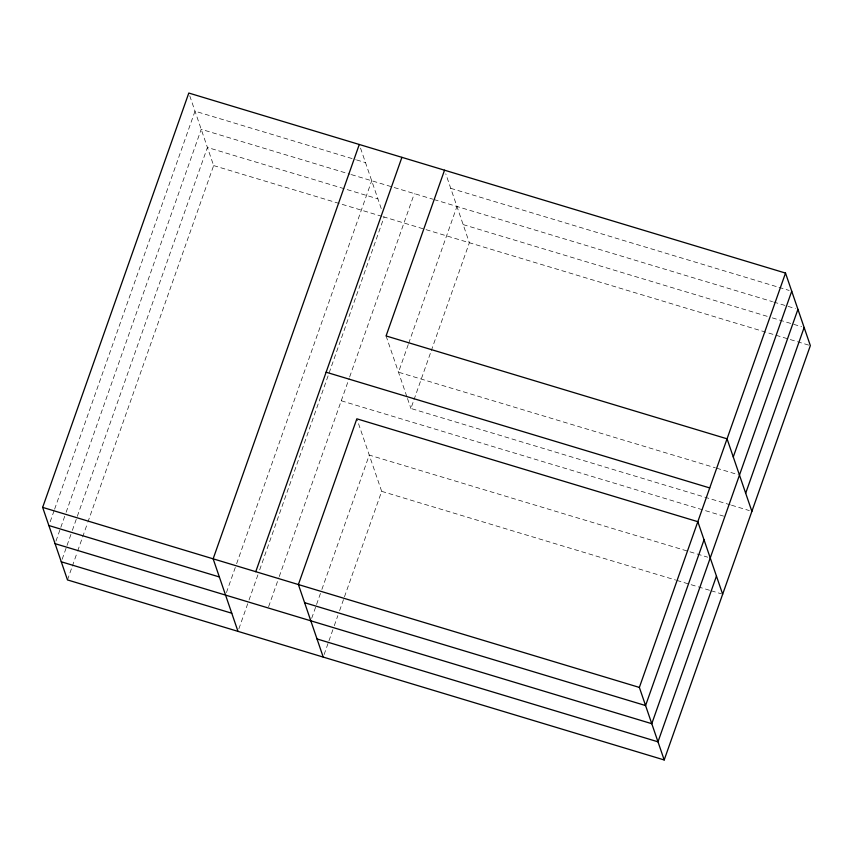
<?xml version="1.0" encoding="UTF-8"?>
<svg xmlns="http://www.w3.org/2000/svg" width="853" height="853" viewBox="0 0 853 853"><rect width="100%" height="100%" fill="white"/><g stroke="black" fill="none" stroke-linecap="round" stroke-linejoin="round"><path stroke-width="0.64" stroke-dasharray="4.26 3.2" d="M50.188 521.759L54.176 510.457M54.613 509.198L195.006 111.178L355.317 159.543M55.957 541.143L60.382 528.593M60.819 527.335L65.692 513.517M66.139 512.269L201.212 129.304L350.071 174.225M62.162 559.28L66.587 546.72M67.035 545.462L71.908 531.654M72.345 530.395L207.418 147.441L377.911 198.877M67.483 579.923L71.908 567.362M72.356 566.115L77.228 552.296M77.666 551.038L87.411 523.422M87.859 522.164L213.634 165.578L188.801 93.041M226.44 592.579L236.185 564.963M236.633 563.705L371.705 180.751M238.861 628.853L248.607 601.226M249.044 599.968L257.905 574.858M259.675 569.836L384.117 217.014M268.62 606.696L278.814 577.822M279.251 576.564L349.229 378.178M349.666 376.919L414.323 193.61M311.686 618.308L316.122 605.747M316.559 604.489L321.432 590.681M321.88 589.423L369.264 455.075L707.702 557.18M408.235 344.58L398.49 372.207L715.304 467.785M408.683 343.322L456.952 206.469M324.108 654.571L328.533 642.01M328.981 640.752L333.854 626.944M334.291 625.686L337.831 615.642M339.611 610.62L344.036 598.07M344.473 596.812L381.675 491.339L357.279 420.06M730.264 504.827L410.911 408.47L413.566 400.942M414.004 399.684L430.84 351.969M431.277 350.711L469.363 242.732L445.778 173.831M356.586 159.927L365.5 162.614M450.747 188.332L777.733 286.992M779.002 287.376L789.185 290.446M351.351 174.609L432.78 199.175M434.049 199.559L772.487 301.663M773.756 302.047L795.391 308.573M463.158 224.595L767.242 316.346M772.338 317.881L801.596 326.71M213.634 165.578L381.931 216.353M383.21 216.737L810.35 345.614M716.573 468.169L738.208 474.694M731.533 505.211L749.35 510.584M341.253 400.782L723.589 516.129M381.675 491.339L675.587 580.019M676.855 580.403L709.941 590.383M711.21 590.766L721.393 593.837M360.531 148.113L381.547 209.507M386.078 335.943L407.052 397.221M407.478 398.468L410.911 408.47"/><path stroke-width="1.28" d="M42.65 507.386L188.801 93.041L785.517 273.077L810.35 345.614L664.199 759.959L67.483 579.923L42.65 507.386L639.366 687.422L664.199 759.959M359.284 144.477L213.143 558.832L237.976 631.359M255.761 571.691L401.912 157.336M444.53 170.205L386.078 335.943L727.055 438.815L751.888 511.352M639.366 687.422L785.517 273.077M704.034 539.821L645.582 705.559L304.596 602.676M733.271 456.952L791.723 291.214M797.928 309.34L651.788 723.696L55.072 543.66M716.456 576.084L657.994 741.822L317.017 638.95M745.682 493.215L804.144 327.477M326.123 372.207L709.728 487.937M48.856 525.523L219.349 576.959M61.277 561.786L231.771 613.232M722.662 594.221L697.829 521.684L356.842 418.812L298.39 584.55L323.223 657.077"/></g></svg>
